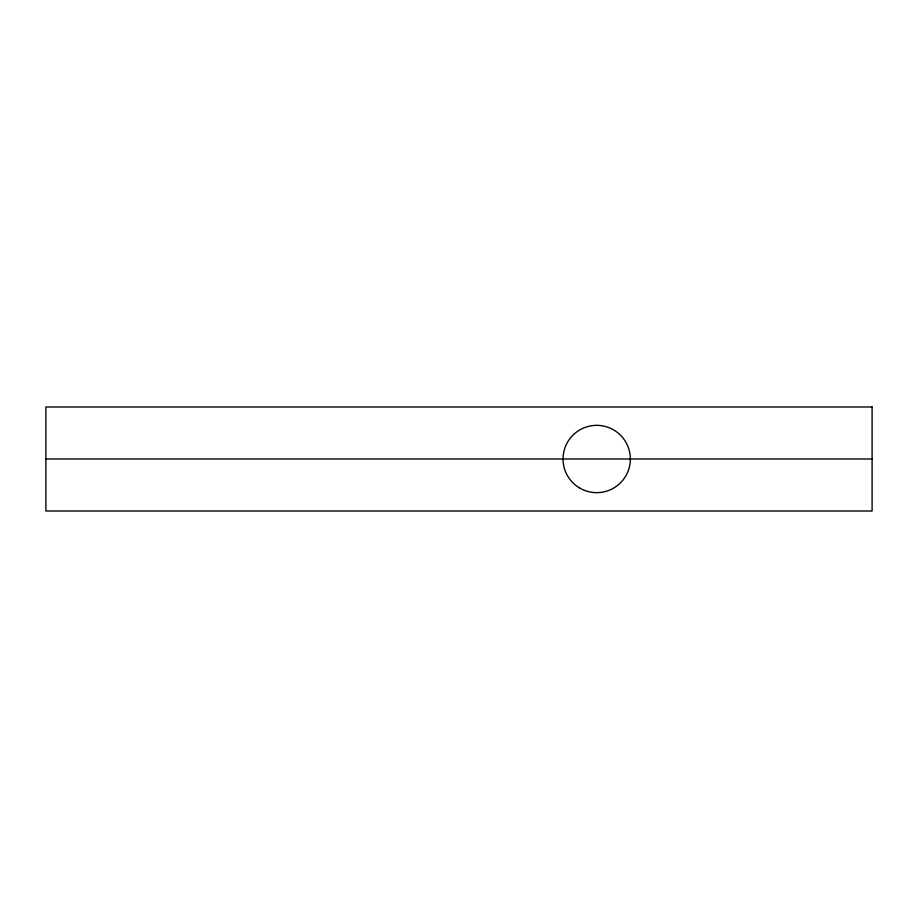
<?xml version="1.0" encoding="UTF-8"?>
<svg xmlns="http://www.w3.org/2000/svg" width="918" height="918" viewBox="0 0 918 918"><rect width="100%" height="100%" fill="white"/><g stroke="black" fill="none" stroke-linecap="round" stroke-linejoin="round"><path stroke-width="1.38" d="M45.9 459L563.044 459M563.801 459L872.1 459M872.1 406.984L45.9 406.984L45.9 511.016L872.1 511.016L872.1 406.984M579.866 488.146A33.656 33.656 0 0 0 630.356 459A33.656 33.656 0 0 0 579.866 429.853A33.656 33.656 0 0 0 579.866 488.146"/></g></svg>
